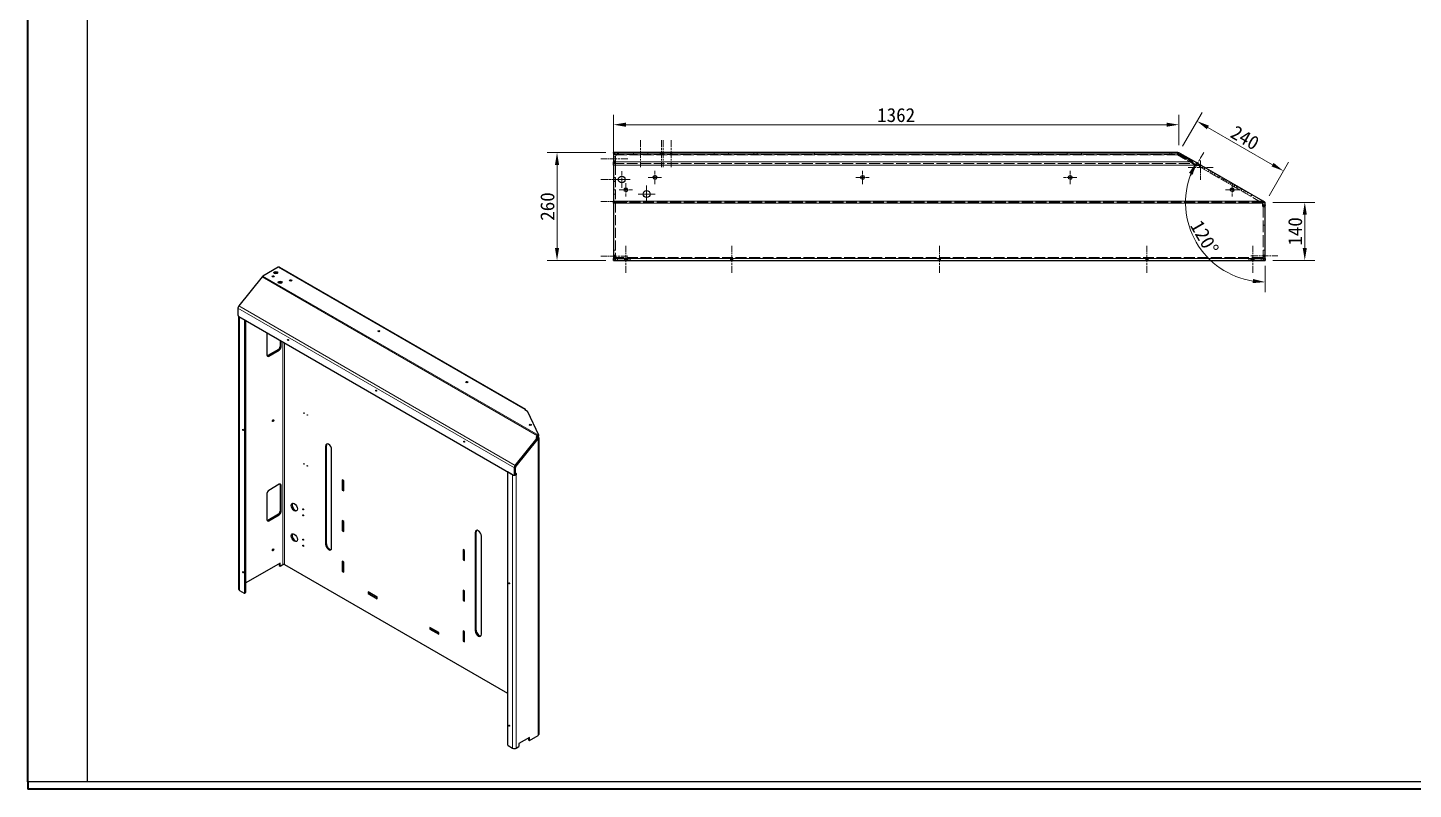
# Model space of a CAD drawing. Header units: millimetres. Extents: x 72 to 7062, y 66 to 4974.
# Drawn here: x 72 to 3409, y 66 to 1901 of the extents above; entities that cross this region are included whole.
import ezdxf
from ezdxf.enums import TextEntityAlignment as Align

# ---------------------------------------------------------------- set-up
doc = ezdxf.new("R2010")
doc.units = ezdxf.units.MM
doc.header["$LTSCALE"] = 12
for name, pattern in [('CHAIN', [0.3543, 0.2362, -0.0295, 0.0591, -0.0295]), ('DASH_DOT', [0.182, 0.1181, -0.0295, 0.0049, -0.0295]), ('DASHED', [0.2067, 0.1654, -0.0413])]:
    doc.linetypes.add(name, pattern=pattern)
for name, color, linetype, lineweight, true_color in [('中心标记 (ISO)', 1, 'CHAIN', 18, 0xff0000), ('中心线 (ISO)', 1, 'CHAIN', 18, 0xff0000), ('尺寸 (ISO)', 7, 'Continuous', 18, 0x008000), ('隐藏 (ISO)', 5, 'DASHED', 18, 0x0000ff), ('隐藏窄的 (ISO)', 5, 'DASHED', 18, 0x0000ff)]:
    doc.layers.add(name, color=color, linetype=linetype, lineweight=lineweight, true_color=true_color)
for name, color, linetype, lineweight in [('可见 (ISO)', 7, 'Continuous', 25), ('可见窄的 (ISO)', 7, 'Continuous', 18), ('图框 (ISO)', 7, 'Continuous', 35), ('草图几何图元 (ISO)', 7, 'Continuous', 18)]:
    doc.layers.add(name, color=color, linetype=linetype, lineweight=lineweight)
doc.styles.get("Standard").update_dxf_attribs({"font": 'simfang.ttf'})
doc.styles.add('最新国标', font='simfang.ttf')
doc.dimstyles.new('默认 (GB)', dxfattribs={"dimscale": 12, "dimtxt": 2.8, "dimasz": 2.5, "dimexe": 2, "dimexo": 1.5, "dimgap": 0.5, "dimtad": 1, "dimtoh": 1, "dimdsep": 46, "dimtxsty": '最新国标', "dimcen": 0.09, "dimdle": 10, "dimclrd": 256, "dimclre": 256, "dimclrt": 256, "dimazin": 2, "dimtfac": 0.535714, "dimtdec": 3, "dimtmove": 0, "dimatfit": 3, "dimfxl": 0, "dimtolj": 1, "dimlwd": -1, "dimlwe": -1, "dimarcsym": 0})

# ---------------------------------------------------------------- blocks, each defined once
blk = doc.blocks.new('图框 最新国标')
at = {"layer": '图框 (ISO)'}
for p, q in [((6, 7), (6, 414.5)), ((6, 7), (6, 5.5)), ((6, 7), (6, 5.5)), ((588.5, 5.5), (6, 5.5))]:
    blk.add_line(p, q, dxfattribs=at)
at = {"layer": '图框 (ISO)', "color": 7, "linetype": 'Continuous', "lineweight": 25}
for p, q in [((18, 7), (18, 413)), ((587, 7), (6, 7)), ((587, 7), (18, 7))]:
    blk.add_line(p, q, dxfattribs=at)
at = {"layer": '图框 (ISO)', "lineweight": 30}
blk.add_attdef('零件代号', text='', height=2.5, rotation=180, dxfattribs=at).set_placement((35.5, 409), align=Align.MIDDLE_CENTER)
blk = doc.blocks.new('*D94')
at = {"layer": 'Defpoints', "color": 0, "transparency": 16777216}
for p in [(2844.7, 1599.8), (3096.2, 1555.9), (3052.6, 1480.1)]:
    blk.add_point(p, dxfattribs=at)
at = {"layer": '尺寸 (ISO)', "color": 116, "true_color": 0x00803f, "transparency": 16777216}
for p, q in [((2853.6, 1615.4), (2900.3, 1696.4)), ((2914.3, 1660.6), (3070.2, 1570.9)), ((3061.6, 1495.7), (3108.2, 1576.7))]:
    blk.add_line(p, q, dxfattribs=at)
for points in [[(2916.8, 1665), (2911.8, 1656.3), (2888.3, 1675.6)], [(3072.7, 1575.2), (3067.7, 1566.6), (3096.2, 1555.9)]]:
    blk.add_solid(points, dxfattribs=at)
at = {"layer": '尺寸 (ISO)', "transparency": 16777216, "insert": (3003.7, 1635.7), "char_height": 33.6, "attachment_point": 5, "rotation": 330.0814, "style": '最新国标'}
blk.add_mtext('\\A1;240', dxfattribs=at)
blk = doc.blocks.new('*D95')
at = {"layer": 'Defpoints', "color": 0, "transparency": 16777216}
for p in [(2844.7, 1667.2), (2844.7, 1599.8), (1482.6, 1477.8)]:
    blk.add_point(p, dxfattribs=at)
at = {"layer": '尺寸 (ISO)', "color": 116, "true_color": 0x00803f, "transparency": 16777216}
for p, q in [((1482.6, 1495.8), (1482.6, 1691.2)), ((2844.7, 1617.8), (2844.7, 1691.2)), ((1512.6, 1667.2), (2814.7, 1667.2))]:
    blk.add_line(p, q, dxfattribs=at)
for points in [[(1512.6, 1672.2), (1512.6, 1662.2), (1482.6, 1667.2)], [(2814.7, 1672.2), (2814.7, 1662.2), (2844.7, 1667.2)]]:
    blk.add_solid(points, dxfattribs=at)
at = {"layer": '尺寸 (ISO)', "transparency": 16777216, "insert": (2163.6, 1690.2), "char_height": 33.6, "attachment_point": 5, "style": '最新国标'}
blk.add_mtext('\\A1;1362', dxfattribs=at)
blk = doc.blocks.new('*D96')
at = {"layer": 'Defpoints', "color": 0, "transparency": 16777216}
for p in [(3052.6, 1480.1), (3052.6, 1340.1), (3147.7, 1340.1)]:
    blk.add_point(p, dxfattribs=at)
at = {"layer": '尺寸 (ISO)', "color": 116, "true_color": 0x00803f, "transparency": 16777216}
for p, q in [((3070.6, 1480.1), (3171.7, 1480.1)), ((3147.7, 1450.1), (3147.7, 1370.1)), ((3070.6, 1340.1), (3171.7, 1340.1))]:
    blk.add_line(p, q, dxfattribs=at)
for points in [[(3142.7, 1450.1), (3152.7, 1450.1), (3147.7, 1480.1)], [(3142.7, 1370.1), (3152.7, 1370.1), (3147.7, 1340.1)]]:
    blk.add_solid(points, dxfattribs=at)
at = {"layer": '尺寸 (ISO)', "transparency": 16777216, "insert": (3124.7, 1410.1), "char_height": 33.6, "attachment_point": 5, "rotation": 90, "style": '最新国标'}
blk.add_mtext('\\A1;140', dxfattribs=at)
blk = doc.blocks.new('*D97')
at = {"layer": 'Defpoints', "color": 0, "transparency": 16777216}
for p in [(2899.2, 1568.7), (3052.6, 1480.1), (2863.5, 1446.8), (3052.6, 1345.1)]:
    blk.add_point(p, dxfattribs=at)
at = {"layer": '尺寸 (ISO)', "color": 116, "true_color": 0x00803f, "transparency": 16777216}
blk.add_line((3052.6, 1327.1), (3052.6, 1264.1), dxfattribs=at)
blk.add_arc((3052.6, 1480.1), 192, 158.9616, 261.0384, dxfattribs=at)
for points in [[(2868.9, 1551.2), (2877.9, 1546.9), (2886.3, 1576.1)], [(3023.1, 1295.4), (3022.3, 1285.5), (3052.6, 1288.1)]]:
    blk.add_solid(points, dxfattribs=at)
at = {"layer": '尺寸 (ISO)', "transparency": 16777216, "insert": (2906.2, 1395.6), "char_height": 33.6, "attachment_point": 5, "rotation": 300, "style": '最新国标'}
blk.add_mtext('\\A1;120°', dxfattribs=at)
blk = doc.blocks.new('*D98')
at = {"layer": 'Defpoints', "color": 0, "transparency": 16777216}
for p in [(1346.8, 1600.1), (1482.6, 1600.1), (1482.6, 1340.1)]:
    blk.add_point(p, dxfattribs=at)
at = {"layer": '尺寸 (ISO)', "color": 116, "true_color": 0x00803f, "transparency": 16777216}
for p, q in [((1464.6, 1600.1), (1322.8, 1600.1)), ((1346.8, 1370.1), (1346.8, 1570.1)), ((1464.6, 1340.1), (1322.8, 1340.1))]:
    blk.add_line(p, q, dxfattribs=at)
for points in [[(1341.8, 1570.1), (1351.8, 1570.1), (1346.8, 1600.1)], [(1341.8, 1370.1), (1351.8, 1370.1), (1346.8, 1340.1)]]:
    blk.add_solid(points, dxfattribs=at)
at = {"layer": '尺寸 (ISO)', "transparency": 16777216, "insert": (1323.8, 1470.1), "char_height": 33.6, "attachment_point": 5, "rotation": 90, "style": '最新国标'}
blk.add_mtext('\\A1;260', dxfattribs=at)

msp = doc.modelspace()

# ---------------------------------------------------------------- linework, layer by layer
at = {"layer": '中心标记 (ISO)', "ltscale": 4.352129}
msp.add_line((2896.71, 1581.339), (2896.71, 1534.339), dxfattribs=at)
at = {"layer": '中心标记 (ISO)', "ltscale": 3.703925}
for p, q in [((1522.595, 1535.112), (1482.595, 1535.112)), ((1502.595, 1555.112), (1502.595, 1515.112))]:
    msp.add_line(p, q, dxfattribs=at)
at = {"layer": '中心标记 (ISO)', "ltscale": 2.997938}
for p, q in [((1598.783, 1540.112), (1566.407, 1540.112)), ((1582.595, 1556.3), (1582.595, 1523.924)), ((2098.783, 1540.112), (2066.407, 1540.112)), ((2082.595, 1556.3), (2082.595, 1523.924)), ((2598.783, 1540.112), (2566.407, 1540.112)), ((2582.595, 1556.3), (2582.595, 1523.924)), ((1528.783, 1510.112), (1496.407, 1510.112)), ((1512.595, 1526.3), (1512.595, 1493.924)), ((2988.783, 1510.112), (2956.407, 1510.112)), ((2972.595, 1526.3), (2972.595, 1493.924))]:
    msp.add_line(p, q, dxfattribs=at)
at = {"layer": '中心标记 (ISO)', "ltscale": 5.555937}
msp.add_line((2926.71, 1564.339), (2866.71, 1564.339), dxfattribs=at)
at = {"layer": '中心标记 (ISO)', "ltscale": 3.796525}
for p, q in [((1562.595, 1520.612), (1562.595, 1479.612)), ((1583.095, 1500.112), (1542.095, 1500.112))]:
    msp.add_line(p, q, dxfattribs=at)
at = {"layer": '中心线 (ISO)', "ltscale": 6.01894}
for p, q in [((1548.095, 1630.112), (1548.095, 1565.112)), ((1598.095, 1630.112), (1598.095, 1565.112)), ((1602.595, 1630.112), (1602.595, 1565.112)), ((1621.795, 1630.112), (1621.795, 1565.112)), ((1517.595, 1585.112), (1452.595, 1585.112)), ((2904.664, 1600.161), (2872.164, 1543.869)), ((1452.595, 1535.112), (1517.595, 1535.112)), ((1517.595, 1482.06), (1452.595, 1482.06)), ((1512.595, 1310.112), (1512.595, 1375.112)), ((1767.595, 1310.112), (1767.595, 1375.112)), ((2267.595, 1310.112), (2267.595, 1375.112)), ((2767.595, 1310.112), (2767.595, 1375.112)), ((3022.595, 1310.112), (3022.595, 1375.112)), ((1517.595, 1350.612), (1452.595, 1350.612)), ((3017.595, 1351.612), (3082.595, 1351.612))]:
    msp.add_line(p, q, dxfattribs=at)
at = {"layer": '可见 (ISO)'}
for p, q in [((2841.034, 1600.112), (1482.595, 1600.112)), ((1482.595, 1598.773), (1482.595, 1600.112)), ((1482.595, 1598.773), (1482.595, 1577.999)), ((1482.595, 1569.339), (1482.595, 1577.999)), ((1482.595, 1569.339), (1482.595, 1482.792)), ((2841.034, 1600.112), (2841.034, 1598.773)), ((2842.069, 1600.112), (2841.034, 1600.112)), ((2877.014, 1577.999), (2841.034, 1598.773)), ((2842.069, 1598.175), (2842.069, 1600.112)), ((2845.56, 1596.159), (2847.069, 1598.773)), ((2847.069, 1598.773), (2886.83, 1575.817)), ((2879.572, 1574.233), (2884.33, 1571.487)), ((2882.014, 1569.339), (2896.71, 1569.339)), ((2884.33, 1571.487), (2887.164, 1569.85)), ((2889.664, 1574.18), (2886.83, 1575.817)), ((2888.05, 1569.339), (2887.164, 1569.85)), ((2889.664, 1574.18), (2899.21, 1568.669)), ((2899.21, 1568.669), (3046.595, 1483.576)), ((1482.595, 1477.792), (1482.595, 1482.792)), ((1482.595, 1477.792), (1482.595, 1345.112)), ((3047.595, 1482.999), (3046.595, 1483.576)), ((3046.595, 1483.576), (3046.595, 1482.792)), ((3046.595, 1482.792), (3046.595, 1477.792)), ((3046.595, 1469.998), (3046.595, 1477.792)), ((3046.595, 1472.498), (3052.595, 1472.498)), ((3046.595, 1469.998), (3052.595, 1469.998)), ((3047.595, 1472.498), (3047.595, 1474.339)), ((3052.595, 1474.339), (3052.595, 1472.498)), ((3052.595, 1469.998), (3052.595, 1472.498)), ((3052.595, 1345.112), (3052.595, 1469.998)), ((1482.595, 1340.112), (1482.595, 1345.112)), ((1482.595, 1340.112), (3052.595, 1340.112)), ((1522.595, 1340.112), (1492.595, 1340.112)), ((1522.595, 1340.112), (1522.595, 1340.112)), ((3012.595, 1340.112), (3012.595, 1340.112)), ((3042.595, 1340.112), (3012.595, 1340.112)), ((3052.595, 1345.112), (3052.595, 1340.112)), ((675.351, 1323.713), (638.632, 1302.513)), ((678.351, 1324.01), (1270.484, 982.142)), ((636.511, 1300.632), (580.22, 1230.605)), ((578.099, 1225.138), (578.099, 1208.786)), ((580.22, 1205.112), (1242.072, 822.991)), ((580.584, 547.414), (580.584, 1204.901)), ((595.069, 1196.049), (582.341, 1203.397)), ((595.493, 1196.293), (595.069, 1196.049)), ((595.069, 540.066), (595.069, 1196.049)), ((597.191, 541.29), (597.191, 1195.314)), ((648.102, 1165.92), (648.102, 1112.022)), ((679.922, 1147.549), (679.922, 1132.842)), ((682.043, 1131.618), (682.043, 1146.324)), ((675.679, 1125.494), (650.224, 1110.797)), ((652.345, 1109.572), (677.801, 1124.269)), ((1269.075, 980.927), (1275.31, 977.327)), ((1269.643, 980.598), (1270.628, 981.823)), ((1276.086, 976.55), (1302.514, 919.605)), ((1246.315, 846.035), (1299.299, 911.949)), ((1300.36, 910.44), (1247.375, 844.526)), ((1247.8, 844.771), (1300.148, 909.893)), ((1296.753, 913.418), (1300.06, 917.532)), ((1296.753, 913.418), (1299.299, 911.949)), ((1298.306, 912.522), (1301.121, 916.023)), ((1299.299, 911.949), (1300.36, 910.44)), ((1299.499, 914.005), (1299.796, 913.364)), ((1299.691, 914.245), (1302.305, 914.649)), ((1300.148, 909.893), (1299.992, 909.983)), ((1301.141, 910.467), (1300.148, 909.893)), ((1302.514, 919.605), (1302.182, 919.413)), ((1302.514, 917.156), (1302.182, 916.964)), ((1302.305, 914.649), (1302.305, 917.035)), ((1302.694, 913.813), (1302.305, 914.649)), ((1302.514, 919.605), (1302.514, 917.156)), ((1302.898, 912.916), (1302.898, 198.172)), ((789.17, 892.915), (789.17, 656.294)), ((791.291, 657.519), (791.291, 894.139)), ((804.019, 647.721), (804.019, 884.341)), ((1244.193, 824.216), (1244.193, 840.568)), ((1246.315, 841.793), (1246.315, 825.441)), ((1246.527, 825.064), (1246.527, 841.491)), ((677.801, 800.936), (652.345, 786.239)), ((829.687, 811.469), (829.687, 786.974)), ((833.081, 809.509), (829.687, 811.469)), ((831.809, 788.199), (831.809, 810.244)), ((833.081, 785.015), (833.081, 809.509)), ((1227.655, 831.315), (1227.223, 831.065)), ((1239.951, 823.717), (1227.223, 831.065)), ((1227.223, 831.065), (1227.223, 175.092)), ((1243.572, 822.843), (1245.693, 824.067)), ((1246.527, 825.064), (1246.303, 825.193)), ((1246.527, 825.064), (1246.315, 824.941)), ((1249.497, 826.779), (1246.527, 825.064)), ((1247.375, 825.554), (1249.497, 824.329)), ((1248.436, 823.717), (1249.497, 824.329)), ((1249.497, 824.329), (1249.497, 826.779)), ((648.102, 778.891), (648.102, 715.204)), ((679.922, 799.712), (679.922, 736.025)), ((682.043, 734.8), (682.043, 798.487)), ((831.809, 788.199), (829.687, 786.974)), ((829.687, 786.974), (833.081, 785.015)), ((833.081, 787.464), (831.809, 788.199)), ((675.679, 728.676), (650.224, 713.98)), ((652.345, 712.755), (677.801, 727.452)), ((829.687, 713.489), (829.687, 688.995)), ((833.081, 711.53), (829.687, 713.489)), ((831.809, 690.219), (831.809, 712.265)), ((833.081, 687.035), (833.081, 711.53)), ((831.809, 690.219), (829.687, 688.995)), ((829.687, 688.995), (833.081, 687.035)), ((833.081, 689.484), (831.809, 690.219)), ((1149.795, 684.708), (1149.795, 448.087)), ((1151.916, 449.312), (1151.916, 685.933)), ((1164.644, 439.514), (1164.644, 676.135)), ((1120.732, 643.434), (1120.732, 618.939)), ((1124.127, 641.474), (1120.732, 643.434)), ((1122.854, 620.164), (1122.854, 642.209)), ((1124.127, 616.98), (1124.127, 641.474)), ((679.922, 611.101), (597.191, 563.336)), ((677.801, 609.876), (677.801, 604.977)), ((677.801, 604.977), (679.922, 603.752)), ((679.922, 603.752), (679.922, 611.101)), ((679.922, 603.752), (686.286, 607.427)), ((690.529, 607.427), (1227.223, 297.566)), ((829.687, 615.51), (829.687, 591.015)), ((833.081, 613.55), (829.687, 615.51)), ((831.809, 592.24), (831.809, 614.285)), ((833.081, 589.055), (833.081, 613.55)), ((1122.854, 620.164), (1120.732, 618.939)), ((1120.732, 618.939), (1124.127, 616.98)), ((1124.127, 619.429), (1122.854, 620.164)), ((831.809, 592.24), (829.687, 591.015)), ((829.687, 591.015), (833.081, 589.055)), ((833.081, 591.505), (831.809, 592.24)), ((582.341, 544.965), (592.948, 538.841)), ((594.448, 538.692), (596.569, 539.917)), ((891.842, 541.658), (891.842, 537.739)), ((913.479, 529.165), (891.842, 541.658)), ((893.963, 538.963), (891.842, 537.739)), ((891.842, 537.739), (913.479, 525.246)), ((893.963, 538.963), (893.963, 540.433)), ((913.479, 527.696), (893.963, 538.963)), ((1120.732, 545.454), (1120.732, 520.96)), ((1124.127, 543.495), (1120.732, 545.454)), ((1122.854, 522.184), (1122.854, 544.23)), ((1124.127, 519), (1124.127, 543.495)), ((913.479, 525.246), (913.479, 529.165)), ((1122.854, 522.184), (1120.732, 520.96)), ((1120.732, 520.96), (1124.127, 519)), ((1124.127, 521.449), (1122.854, 522.184)), ((1040.334, 455.926), (1040.334, 452.006)), ((1061.972, 443.433), (1040.334, 455.926)), ((1042.456, 453.231), (1040.334, 452.006)), ((1040.334, 452.006), (1061.972, 439.514)), ((1042.456, 453.231), (1042.456, 454.701)), ((1061.972, 441.964), (1042.456, 453.231)), ((1061.972, 439.514), (1061.972, 443.433)), ((1120.732, 447.475), (1120.732, 422.98)), ((1124.127, 445.515), (1120.732, 447.475)), ((1122.854, 424.205), (1122.854, 446.25)), ((1124.127, 421.02), (1124.127, 445.515)), ((1122.854, 424.205), (1120.732, 422.98)), ((1120.732, 422.98), (1124.127, 421.02)), ((1124.127, 423.47), (1122.854, 424.205)), ((1229.344, 171.417), (1239.951, 165.294)), ((1248.436, 165.294), (1254.8, 168.968)), ((1280.256, 191.013), (1254.8, 176.316)), ((1254.8, 176.316), (1254.8, 168.968)), ((1278.134, 189.789), (1278.134, 184.89)), ((1278.134, 184.89), (1280.256, 183.665)), ((1280.256, 183.665), (1301.141, 195.723)), ((1280.256, 183.665), (1280.256, 191.013))]:
    msp.add_line(p, q, dxfattribs=at)
for centre, radius in [((1502.595, 1535.112), 8), ((1582.595, 1540.112), 4.188), ((2082.595, 1540.112), 4.188), ((2582.595, 1540.112), 4.188), ((1512.595, 1510.112), 4.188), ((1562.595, 1500.112), 8.5), ((2972.595, 1510.112), 4.188)]:
    msp.add_circle(centre, radius, dxfattribs=at)
for centre, radius, start, end in [((2842.069, 1590.112), 10, 60, 90), ((2896.71, 1564.339), 5, 60, 90), ((3042.595, 1474.339), 5, 0, 36.869898), ((3042.595, 1474.339), 10, 0, 60), ((1492.595, 1350.112), 10, 269.79298, 270), ((3042.595, 1350.112), 10, 270, 270.20702)]:
    msp.add_arc(centre, radius, start, end, dxfattribs=at)
for centre, major_axis, start_param, end_param in [((638.632, 1297.614), (-3, -5.196), 3.92699082, 4.45058959), ((669.315, 1307.981), (4.8, 0), 0.45776212, 2.68383053), ((675.351, 1318.814), (3, 5.196), 0, 0.78539816), ((662.952, 1299.408), (2.513, 0), 1.00508178, 2.13651088), ((679.922, 1284.711), (5.1, 0), 0.4289819, 2.71261076), ((705.378, 1289.61), (2.513, 0), 1.00508178, 2.13651088), ((582.341, 1227.587), (-3, -5.196), 4.45058959, 5.49778714), ((580.22, 1207.561), (1.5, -2.598), 3.92699082, 5.49778714), ((586.584, 1205.846), (-6, 0), 0.33441095, 0.78539816), ((917.51, 1167.135), (2.513, 0), 1.00508178, 2.13651088), ((652.345, 1114.471), (-3, -5.196), 5.49778714, 7.06858347), ((650.224, 1115.696), (-3, -5.196), 0.36136712, 0.78539816), ((675.679, 1130.393), (3, 5.196), 3.92699082, 5.49778714), ((677.801, 1129.168), (-3, -5.196), 0.78539816, 2.35619449), ((1129.642, 1044.661), (2.513, 0), 1.00508178, 2.13651088), ((1273.188, 976.102), (3, 0), 0.26179939, 0.78539816), ((660.83, 955.254), (-1.256, -2.176), 1.00508178, 2.13651088), ((1282.377, 941.782), (2.513, 0), 1.00508178, 2.13651088), ((1296.898, 912.916), (3, 0), 5.65826664, 6.54498469), ((1302.182, 914.514), (3, 5.196), 0.78539816, 1.30899694), ((1302.182, 914.514), (1.5, 2.598), 0.78539816, 1.30899694), ((1296.898, 912.916), (6, 0), 5.49778714, 6.54498469), ((796.595, 888.628), (-5.25, 9.093), 3.92699082, 7.06858347), ((798.716, 889.853), (-5.25, 9.093), 0.20343074, 0.78539816), ((1248.436, 843.017), (3, 5.196), 1.30899694, 2.35619449), ((1248.436, 843.017), (-1.5, -2.598), 4.45058959, 5.49778714), ((1249.072, 842.961), (-1.8, -3.118), 4.45058959, 5.49778714), ((677.801, 796.037), (3, 5.196), 5.49778714, 7.06858347), ((675.679, 797.262), (3, 5.196), 5.49778714, 5.92181818), ((1244.193, 826.166), (-6, 0), 0.78539816, 1.24621913), ((1242.072, 825.441), (1.5, -2.598), 5.49778714, 7.06858347), ((1244.193, 826.166), (-6, 0), 1.42452612, 2.35619449), ((1244.193, 826.665), (1.5, -2.598), 0, 0.78539816), ((1244.193, 826.166), (3, 0), 5.47125976, 5.49778714), ((652.345, 781.34), (3, 5.196), 0.78539816, 2.35619449), ((675.679, 733.575), (3, 5.196), 3.92699082, 5.49778714), ((677.801, 732.351), (-3, -5.196), 0.78539816, 2.35619449), ((716.197, 746.925), (5.25, -9.093), 3.34502339, 6.07975457), ((652.345, 717.654), (-3, -5.196), 5.49778714, 7.06858347), ((650.224, 718.879), (-3, -5.196), 0.36136712, 0.78539816), ((716.197, 673.44), (5.25, -9.093), 3.34502339, 6.07975457), ((1157.219, 680.421), (-5.25, 9.093), 3.92699082, 7.06858347), ((1159.34, 681.646), (-5.25, 9.093), 0.20343074, 0.78539816), ((660.83, 644.169), (-1.256, -2.176), 1.00508178, 2.13651088), ((796.595, 652.007), (5.25, -9.093), 3.92699082, 7.06858347), ((798.716, 653.232), (5.25, -9.093), 3.92699082, 6.07975457), ((688.407, 606.202), (3, 0), 0.78539816, 2.35619449), ((586.584, 547.414), (-6, 0), 0, 0.78539816), ((592.948, 541.29), (1.5, -2.598), 5.49778714, 7.06858347), ((595.069, 542.515), (1.5, -2.598), 0, 0.78539816), ((1157.219, 443.801), (5.25, -9.093), 3.92699082, 7.06858347), ((1159.34, 445.025), (5.25, -9.093), 3.92699082, 6.07975457), ((1229.344, 173.867), (1.5, -2.598), 3.92699082, 5.49778714), ((1296.898, 198.172), (6, 0), 5.49778714, 6.28318531), ((1244.193, 167.743), (6, 0), 3.92699082, 5.49778714)]:
    msp.add_ellipse(centre, major_axis=major_axis, ratio=0.57735027, start_param=start_param, end_param=end_param, dxfattribs=at)
for centre, major_axis in [((662.952, 1301.857), (-2.513, 0)), ((669.315, 1310.43), (-4.8, 0)), ((679.922, 1287.16), (-5.1, 0)), ((705.378, 1292.059), (-2.513, 0)), ((917.51, 1169.585), (-2.513, 0)), ((699.014, 1148.764), (0.738, -1.277)), ((1129.642, 1047.11), (-2.513, 0)), ((911.146, 1026.289), (0.738, -1.277)), ((737.198, 972.401), (-0.369, 0.639)), ((745.344, 967.698), (-0.369, 0.639)), ((662.952, 954.03), (1.256, 2.176)), ((1282.377, 944.232), (-2.513, 0)), ((590.827, 931.984), (0.738, -1.277)), ((1123.278, 903.815), (0.738, -1.277)), ((737.198, 849.926), (-0.369, 0.639)), ((745.344, 845.223), (-0.369, 0.639)), ((714.075, 745.7), (-5.25, 9.093)), ((735.289, 740.801), (-0.738, 1.277)), ((735.289, 726.104), (-0.738, 1.277)), ((714.075, 672.216), (-5.25, 9.093)), ((735.289, 667.317), (-0.738, 1.277)), ((662.952, 642.944), (1.256, 2.176)), ((735.289, 652.62), (-0.738, 1.277)), ((590.827, 589.055), (0.738, -1.277)), ((1231.465, 562.111), (0.738, -1.277)), ((1231.465, 219.182), (0.738, -1.277))]:
    msp.add_ellipse(centre, major_axis=major_axis, ratio=0.57735027, dxfattribs=at)
for points in [[(2882.014, 1569.339), (2880.816, 1571.849), (2879.618, 1574.346), (2878.419, 1576.177), (2877.951, 1576.893), (2877.483, 1577.509), (2877.014, 1577.999)], [(1269.075, 980.927), (1269.631, 981.835), (1270.182, 982.257), (1270.451, 982.158), (1270.556, 982.119), (1270.618, 982.004), (1270.628, 981.823)]]:
    msp.add_open_spline(points, degree=3, knots=[0, 0, 0, 0, 0.75299965, 0.75299965, 0.75299965, 1.04719755, 1.04719755, 1.04719755, 1.04719755], dxfattribs=at)
at = {"layer": '可见窄的 (ISO)'}
for p, q in [((1482.595, 1598.773), (2841.034, 1598.773)), ((2877.014, 1577.999), (1482.595, 1577.999)), ((1482.595, 1569.339), (2882.014, 1569.339)), ((2884.33, 1571.487), (2886.83, 1575.817)), ((2889.664, 1574.18), (2887.164, 1569.85)), ((3046.595, 1482.792), (1482.595, 1482.792)), ((1482.595, 1477.792), (3046.595, 1477.792)), ((3046.595, 1481.267), (3047.595, 1482.999)), ((3047.595, 1474.339), (3052.595, 1474.339)), ((3052.595, 1345.112), (1482.595, 1345.112)), ((1492.595, 1340.112), (1492.595, 1340.112)), ((3042.595, 1340.112), (3042.595, 1340.112)), ((1302.182, 919.413), (638.632, 1302.513)), ((675.351, 1323.713), (1269.075, 980.927)), ((636.511, 1300.632), (1300.06, 917.532)), ((578.099, 1225.138), (1244.193, 840.568)), ((1246.315, 846.035), (580.22, 1230.605)), ((582.341, 1203.397), (582.766, 1203.642)), ((582.341, 544.965), (582.341, 1203.397)), ((686.286, 1143.874), (686.286, 607.427)), ((690.529, 607.427), (690.529, 1141.425)), ((650.224, 1110.797), (652.345, 1109.572)), ((677.801, 1124.269), (675.679, 1125.494)), ((679.922, 1132.842), (682.043, 1131.618)), ((1299.794, 911.244), (1301.141, 910.467)), ((1299.796, 913.364), (1302.694, 913.813)), ((1299.796, 913.364), (1299.796, 912.468)), ((1300.06, 917.532), (1301.121, 916.023)), ((1301.141, 910.467), (1301.141, 195.723)), ((1302.182, 916.964), (1302.182, 919.413)), ((791.291, 894.139), (789.17, 892.915)), ((1246.527, 841.491), (1246.315, 841.613)), ((1247.644, 844.861), (1247.8, 844.771)), ((1240.383, 823.966), (1239.951, 823.717)), ((1239.951, 823.717), (1239.951, 165.294)), ((1244.193, 824.216), (1246.315, 825.441)), ((1246.315, 824.941), (1248.436, 823.717)), ((1248.436, 165.294), (1248.436, 823.717)), ((682.043, 798.487), (679.922, 799.712)), ((679.922, 736.025), (682.043, 734.8)), ((650.224, 713.98), (652.345, 712.755)), ((677.801, 727.452), (675.679, 728.676)), ((1151.916, 685.933), (1149.795, 684.708)), ((791.291, 657.519), (789.17, 656.294)), ((595.069, 540.066), (597.191, 541.29)), ((1151.916, 449.312), (1149.795, 448.087))]:
    msp.add_line(p, q, dxfattribs=at)
for centre in [(1582.595, 1540.112), (2082.595, 1540.112), (2582.595, 1540.112), (1512.595, 1510.112), (2972.595, 1510.112)]:
    msp.add_arc(centre, 5, 280, 190, dxfattribs=at)
at = {"layer": '草图几何图元 (ISO)', "color": 1, "linetype": 'DASH_DOT', "ltscale": 1.040666, "true_color": 0xff0000}
for p in [(3047.595, 1482.999), (3052.595, 1474.339)]:
    msp.add_line(p, (3052.595, 1480.112), dxfattribs=at)
at = {"layer": '隐藏 (ISO)', "ltscale": 13.039745}
msp.add_line((1482.595, 1595.112), (2841.034, 1595.112), dxfattribs=at)
at = {"layer": '隐藏 (ISO)', "ltscale": 0.793524}
for p, q in [((1482.595, 1590.112), (1487.595, 1590.112)), ((1487.595, 1580.112), (1482.595, 1580.112)), ((1482.595, 1575.112), (1487.595, 1575.112)), ((1495.095, 1595.112), (1495.095, 1600.112)), ((1530.595, 1600.112), (1530.595, 1595.112)), ((1565.595, 1600.112), (1565.595, 1595.112)), ((1595.095, 1600.112), (1595.095, 1595.112)), ((1595.636, 1600.112), (1595.636, 1595.112)), ((1600.553, 1600.112), (1600.553, 1595.112)), ((1601.095, 1600.112), (1601.095, 1595.112)), ((1601.365, 1600.112), (1601.365, 1595.112)), ((1603.824, 1600.112), (1603.824, 1595.112)), ((1604.095, 1595.112), (1604.095, 1600.112)), ((1620.295, 1600.112), (1620.295, 1595.112)), ((1620.565, 1600.112), (1620.565, 1595.112)), ((1623.024, 1600.112), (1623.024, 1595.112)), ((1623.295, 1595.112), (1623.295, 1600.112)), ((1725.095, 1600.112), (1725.095, 1595.112)), ((1760.095, 1600.112), (1760.095, 1595.112)), ((1820.595, 1600.112), (1820.595, 1595.112)), ((1828.595, 1600.112), (1828.595, 1595.112)), ((1967.095, 1600.112), (1967.095, 1595.112)), ((2018.095, 1600.112), (2018.095, 1595.112)), ((2317.095, 1600.112), (2317.095, 1595.112)), ((2368.095, 1600.112), (2368.095, 1595.112)), ((2506.595, 1600.112), (2506.595, 1595.112)), ((2514.595, 1600.112), (2514.595, 1595.112)), ((2575.095, 1600.112), (2575.095, 1595.112)), ((2610.095, 1600.112), (2610.095, 1595.112)), ((2822.595, 1600.112), (2822.595, 1595.112)), ((2841.034, 1594.443), (2841.034, 1598.773)), ((2888.05, 1575.112), (2885.55, 1570.782)), ((2888.753, 1574.706), (2886.253, 1570.376)), ((2896.007, 1570.518), (2893.507, 1566.188)), ((2894.21, 1565.782), (2896.71, 1570.112)), ((1487.595, 1540.112), (1482.595, 1540.112)), ((1482.595, 1539.3), (1487.595, 1539.3)), ((2904.799, 1559.669), (2907.299, 1563.999)), ((2922.552, 1549.419), (2925.052, 1553.749)), ((2929.48, 1545.419), (2931.98, 1549.749)), ((2940.306, 1539.169), (2942.806, 1543.499)), ((2941.842, 1538.282), (2944.342, 1542.612)), ((2949.734, 1539.499), (2947.234, 1535.169)), ((2950.203, 1539.228), (2947.703, 1534.898)), ((2954.461, 1536.77), (2951.961, 1532.44)), ((2952.43, 1532.169), (2954.93, 1536.499)), ((1482.595, 1530.924), (1487.595, 1530.924)), ((1482.595, 1530.112), (1487.595, 1530.112)), ((2958.059, 1528.919), (2960.559, 1533.249)), ((2964.987, 1524.919), (2967.487, 1529.249)), ((2974.416, 1525.249), (2971.916, 1520.919)), ((2975.813, 1518.669), (2978.313, 1522.999)), ((2980.478, 1521.749), (2977.978, 1517.419)), ((2982.741, 1514.669), (2985.241, 1518.999)), ((2996.066, 1512.749), (2993.566, 1508.419)), ((3002.128, 1509.249), (2999.628, 1504.919)), ((3000.494, 1504.419), (3002.994, 1508.749)), ((1482.595, 1500.112), (1487.595, 1500.112)), ((3018.248, 1494.169), (3020.748, 1498.499)), ((3045.43, 1484.249), (3042.93, 1479.919)), ((3052.595, 1471.998), (3047.595, 1471.998)), ((3047.595, 1425.112), (3052.595, 1425.112)), ((1482.595, 1365.112), (1487.595, 1365.112)), ((1487.595, 1352.612), (1482.595, 1352.612)), ((1482.595, 1345.612), (1487.595, 1345.612)), ((1509.595, 1345.112), (1509.595, 1340.112)), ((1509.595, 1345.112), (1509.595, 1340.112)), ((1510.136, 1340.112), (1510.136, 1345.112)), ((1515.053, 1340.112), (1515.053, 1345.112)), ((1515.595, 1340.112), (1515.595, 1345.112)), ((1515.595, 1340.112), (1515.595, 1345.112)), ((1764.595, 1345.112), (1764.595, 1340.112)), ((1765.136, 1340.112), (1765.136, 1345.112)), ((1770.053, 1340.112), (1770.053, 1345.112)), ((1770.595, 1340.112), (1770.595, 1345.112)), ((2264.595, 1345.112), (2264.595, 1340.112)), ((2265.136, 1340.112), (2265.136, 1345.112)), ((2270.053, 1340.112), (2270.053, 1345.112)), ((2270.595, 1340.112), (2270.595, 1345.112)), ((2764.595, 1345.112), (2764.595, 1340.112)), ((2765.136, 1340.112), (2765.136, 1345.112)), ((2770.053, 1340.112), (2770.053, 1345.112)), ((2770.595, 1340.112), (2770.595, 1345.112)), ((3019.595, 1345.112), (3019.595, 1340.112)), ((3019.595, 1345.112), (3019.595, 1340.112)), ((3020.136, 1340.112), (3020.136, 1345.112)), ((3025.053, 1340.112), (3025.053, 1345.112)), ((3025.595, 1340.112), (3025.595, 1345.112)), ((3025.595, 1340.112), (3025.595, 1345.112)), ((3047.595, 1365.112), (3052.595, 1365.112)), ((3047.595, 1352.612), (3052.595, 1352.612)), ((3052.595, 1345.612), (3047.595, 1345.612))]:
    msp.add_line(p, q, dxfattribs=at)
at = {"layer": '隐藏 (ISO)', "ltscale": 0.41544}
for p, q in [((1487.595, 1589.443), (1487.595, 1590.112)), ((1487.595, 1479.56), (1487.595, 1482.06))]:
    msp.add_line(p, q, dxfattribs=at)
at = {"layer": '隐藏 (ISO)', "ltscale": 5.007189}
msp.add_line((1487.595, 1589.443), (1487.595, 1573.669), dxfattribs=at)
at = {"layer": '隐藏 (ISO)', "ltscale": 0.830981}
for p, q in [((1487.595, 1569.339), (1487.595, 1573.669)), ((1487.595, 1345.612), (1487.595, 1348.112))]:
    msp.add_line(p, q, dxfattribs=at)
at = {"layer": '隐藏 (ISO)', "ltscale": 11.729164}
msp.add_line((1487.595, 1569.339), (1487.595, 1482.06), dxfattribs=at)
at = {"layer": '隐藏 (ISO)', "ltscale": 0.164265}
msp.add_line((2841.034, 1595.112), (2842.069, 1595.112), dxfattribs=at)
at = {"layer": '隐藏 (ISO)', "ltscale": 11.079165}
msp.add_line((2841.034, 1594.443), (2877.014, 1573.669), dxfattribs=at)
at = {"layer": '隐藏 (ISO)', "ltscale": 0.485977}
msp.add_line((2842.069, 1595.112), (2842.069, 1598.175), dxfattribs=at)
at = {"layer": '隐藏 (ISO)', "ltscale": 0.314529}
msp.add_line((2844.569, 1594.443), (2845.56, 1596.159), dxfattribs=at)
at = {"layer": '隐藏 (ISO)', "ltscale": 10.778146}
msp.add_line((2844.569, 1594.443), (2879.572, 1574.233), dxfattribs=at)
at = {"layer": '隐藏 (ISO)', "ltscale": 0.712052}
msp.add_line((2877.014, 1574.114), (2877.014, 1577.999), dxfattribs=at)
at = {"layer": '隐藏 (ISO)', "ltscale": 0.081372}
msp.add_line((2877.014, 1573.669), (2877.014, 1574.114), dxfattribs=at)
at = {"layer": '隐藏 (ISO)', "ltscale": 12.016862}
msp.add_line((3042.93, 1479.919), (2888.05, 1569.339), dxfattribs=at)
at = {"layer": '隐藏 (ISO)', "ltscale": 12.238539}
msp.add_line((1487.595, 1479.56), (1487.595, 1348.112), dxfattribs=at)
at = {"layer": '隐藏 (ISO)', "ltscale": 0.396712}
msp.add_line((3042.93, 1479.919), (3045.095, 1478.669), dxfattribs=at)
at = {"layer": '隐藏 (ISO)', "ltscale": 0.079162}
msp.add_line((3047.595, 1471.998), (3047.595, 1472.498), dxfattribs=at)
at = {"layer": '隐藏 (ISO)', "ltscale": 14.359958}
msp.add_line((3047.595, 1471.998), (3047.595, 1348.612), dxfattribs=at)
at = {"layer": '隐藏 (ISO)', "ltscale": 4.761642}
for p, q in [((1522.595, 1345.112), (1492.595, 1345.112)), ((3012.595, 1345.112), (3042.595, 1345.112))]:
    msp.add_line(p, q, dxfattribs=at)
at = {"layer": '隐藏 (ISO)', "ltscale": 0.793513}
for p, q in [((1522.595, 1345.112), (1522.595, 1340.112)), ((3012.595, 1345.112), (3012.595, 1340.112))]:
    msp.add_line(p, q, dxfattribs=at)
at = {"layer": '隐藏 (ISO)', "ltscale": 0.997197}
msp.add_line((3047.595, 1348.612), (3047.595, 1345.612), dxfattribs=at)
at = {"layer": '隐藏 (ISO)', "ltscale": 2.493142}
msp.add_arc((1492.595, 1590.112), 10, 90, 180, dxfattribs=at)
at = {"layer": '隐藏 (ISO)', "ltscale": 1.246521}
for centre, start, end in [((1492.595, 1590.112), 90, 180), ((1492.595, 1350.112), 180, 270), ((3042.595, 1350.112), 270, 0)]:
    msp.add_arc(centre, 5, start, end, dxfattribs=at)
at = {"layer": '隐藏 (ISO)', "ltscale": 0.41544}
msp.add_arc((2842.069, 1590.112), 5, 60, 90, dxfattribs=at)
at = {"layer": '隐藏 (ISO)', "ltscale": 0.320283}
msp.add_arc((3042.595, 1474.339), 5, 36.869898, 60, dxfattribs=at)
at = {"layer": '隐藏 (ISO)', "ltscale": 2.487407}
for centre, start, end in [((1492.595, 1350.112), 180, 269.79298), ((3042.595, 1350.112), 270.20702, 0)]:
    msp.add_arc(centre, 10, start, end, dxfattribs=at)
at = {"layer": '隐藏 (ISO)', "ltscale": 1.1486}
msp.add_open_spline([(2877.014, 1573.669), (2878.44, 1572.923), (2879.865, 1571.57), (2881.29, 1570.095), (2881.531, 1569.845), (2881.773, 1569.592), (2882.014, 1569.339)], degree=3, knots=[0, 0, 0, 0, 0.89547254, 0.89547254, 0.89547254, 1.04719755, 1.04719755, 1.04719755, 1.04719755], dxfattribs=at)
at = {"layer": '隐藏窄的 (ISO)', "ltscale": 13.039745}
msp.add_line((2841.034, 1594.443), (1482.595, 1594.443), dxfattribs=at)
at = {"layer": '隐藏窄的 (ISO)', "ltscale": 0.793524}
for p, q in [((1482.595, 1589.443), (1487.595, 1589.443)), ((1482.595, 1570.112), (1487.595, 1570.112)), ((1492.595, 1595.112), (1492.595, 1600.112)), ((2827.595, 1595.112), (2827.595, 1600.112)), ((2908.343, 1563.396), (2905.843, 1559.066)), ((2917.436, 1558.146), (2914.936, 1553.816)), ((2921.843, 1555.602), (2919.343, 1551.272)), ((2926.096, 1553.146), (2923.596, 1548.816)), ((2930.936, 1550.352), (2928.436, 1546.022)), ((2935.19, 1547.896), (2932.69, 1543.566)), ((2939.596, 1545.352), (2937.096, 1541.022)), ((2940.011, 1545.112), (2937.511, 1540.782)), ((2943.85, 1542.896), (2941.35, 1538.566)), ((2948.69, 1540.102), (2946.19, 1535.772)), ((2952.943, 1537.646), (2950.443, 1533.316)), ((2957.35, 1535.102), (2954.85, 1530.772)), ((1487.595, 1510.112), (1482.595, 1510.112)), ((2961.603, 1532.646), (2959.103, 1528.316)), ((2966.443, 1529.852), (2963.943, 1525.522)), ((2970.697, 1527.396), (2968.197, 1523.066)), ((2975.103, 1524.852), (2972.603, 1520.522)), ((2979.357, 1522.396), (2976.857, 1518.066)), ((2984.197, 1519.602), (2981.697, 1515.272)), ((2988.45, 1517.146), (2985.95, 1512.816)), ((2992.857, 1514.602), (2990.357, 1510.272)), ((2997.111, 1512.146), (2994.611, 1507.816)), ((3001.95, 1509.352), (2999.45, 1505.022)), ((3006.204, 1506.896), (3003.704, 1502.566)), ((3010.611, 1504.352), (3008.111, 1500.022)), ((1482.595, 1482.06), (1487.595, 1482.06)), ((1482.595, 1479.56), (1487.595, 1479.56)), ((3019.704, 1499.102), (3017.204, 1494.772)), ((1487.595, 1350.112), (1482.595, 1350.112)), ((1482.595, 1348.112), (1487.595, 1348.112)), ((1487.595, 1340.112), (1487.595, 1345.112)), ((1517.595, 1345.112), (1517.595, 1340.112)), ((3017.595, 1340.112), (3017.595, 1345.112)), ((3047.595, 1350.112), (3052.595, 1350.112)), ((3047.595, 1348.612), (3052.595, 1348.612)), ((3047.595, 1345.112), (3047.595, 1340.112))]:
    msp.add_line(p, q, dxfattribs=at)
at = {"layer": '隐藏窄的 (ISO)', "ltscale": 13.073845}
msp.add_line((1482.595, 1573.669), (2877.014, 1573.669), dxfattribs=at)
at = {"layer": '隐藏窄的 (ISO)', "ltscale": 13.136323}
msp.add_line((3046.595, 1480.292), (1482.595, 1480.292), dxfattribs=at)
at = {"layer": '隐藏窄的 (ISO)', "ltscale": 0.476074}
msp.add_line((3045.095, 1478.669), (3046.595, 1481.267), dxfattribs=at)
at = {"layer": '隐藏窄的 (ISO)', "ltscale": 13.186718}
msp.add_line((1482.595, 1347.612), (3052.595, 1347.612), dxfattribs=at)
at = {"layer": '隐藏窄的 (ISO)', "ltscale": 0.793513}
for p, q in [((1492.595, 1340.112), (1492.595, 1345.112)), ((3042.595, 1345.112), (3042.595, 1340.112))]:
    msp.add_line(p, q, dxfattribs=at)

# ---------------------------------------------------------------- block references
at = {"xscale": 12, "yscale": 12, "zscale": 12}
msp.add_blockref('图框 最新国标', (0, 0), dxfattribs=at)

# ---------------------------------------------------------------- dimensions: what is measured, and where the dimension line sits
at = {"layer": '尺寸 (ISO)', "color": 116, "true_color": 0x00803f}
for base, p1, p2, angle, override, picture, middle in [((2844.657, 1667.212), (1482.595, 1477.792), (2844.657, 1599.772), 180, {"dimgap": 0.5, "dimtoh": 0, "dimdec": 0, "dimtol": 0, "dimlim": 0, "dimtp": 0, "dimtm": 0, "dimtdec": 3, "dimtofl": 0, "dimatfit": 1}, '*D95', (2163.626, 1667.212)), ((3096.231, 1555.942), (2844.657, 1599.772), (3052.595, 1480.112), 150.081377, {"dimgap": 0.5, "dimtoh": 0, "dimdec": 0, "dimtol": 0, "dimlim": 0, "dimtp": 0, "dimtm": 0, "dimtdec": 3, "dimtofl": 0, "dimatfit": 1}, '*D94', (2992.263, 1615.771)), ((1346.832, 1600.112), (1482.595, 1340.112), (1482.595, 1600.112), 270, {"dimgap": 0.5, "dimtoh": 0, "dimdec": 2, "dimtol": 0, "dimlim": 0, "dimtp": 0, "dimtm": 0, "dimtdec": 3, "dimtofl": 0, "dimatfit": 1}, '*D98', (1346.832, 1470.112)), ((3147.655, 1340.112), (3052.595, 1480.112), (3052.595, 1340.112), 270, {"dimgap": 0.5, "dimtoh": 0, "dimdec": 2, "dimtol": 0, "dimlim": 0, "dimtp": 0, "dimtm": 0, "dimtdec": 3, "dimtofl": 0, "dimatfit": 1}, '*D96', (3147.655, 1410.112))]:
    dim = msp.add_linear_dim(base=base, p1=p1, p2=p2, angle=angle, dimstyle='默认 (GB)', override=override, dxfattribs=at)
    dim.commit()
    dim.dimension.update_dxf_attribs({"geometry": picture, "text_midpoint": middle, "dimtype": 160})
dim = msp.add_angular_dim_3p(base=(2863.512, 1446.772), center=(3052.595, 1480.112), p1=(2899.21, 1568.669), p2=(3052.595, 1345.112), dimstyle='默认 (GB)', override={"dimgap": 0.5, "dimtoh": 0, "dimse1": 1, "dimadec": 2, "dimtol": 0, "dimlim": 0, "dimtp": 0, "dimtm": 0, "dimtdec": 2}, dxfattribs=at)
dim.commit()
dim.dimension.update_dxf_attribs({"geometry": '*D97', "text_midpoint": (2886.318, 1384.112), "dimtype": 165})

doc.saveas('drawing.dxf')
